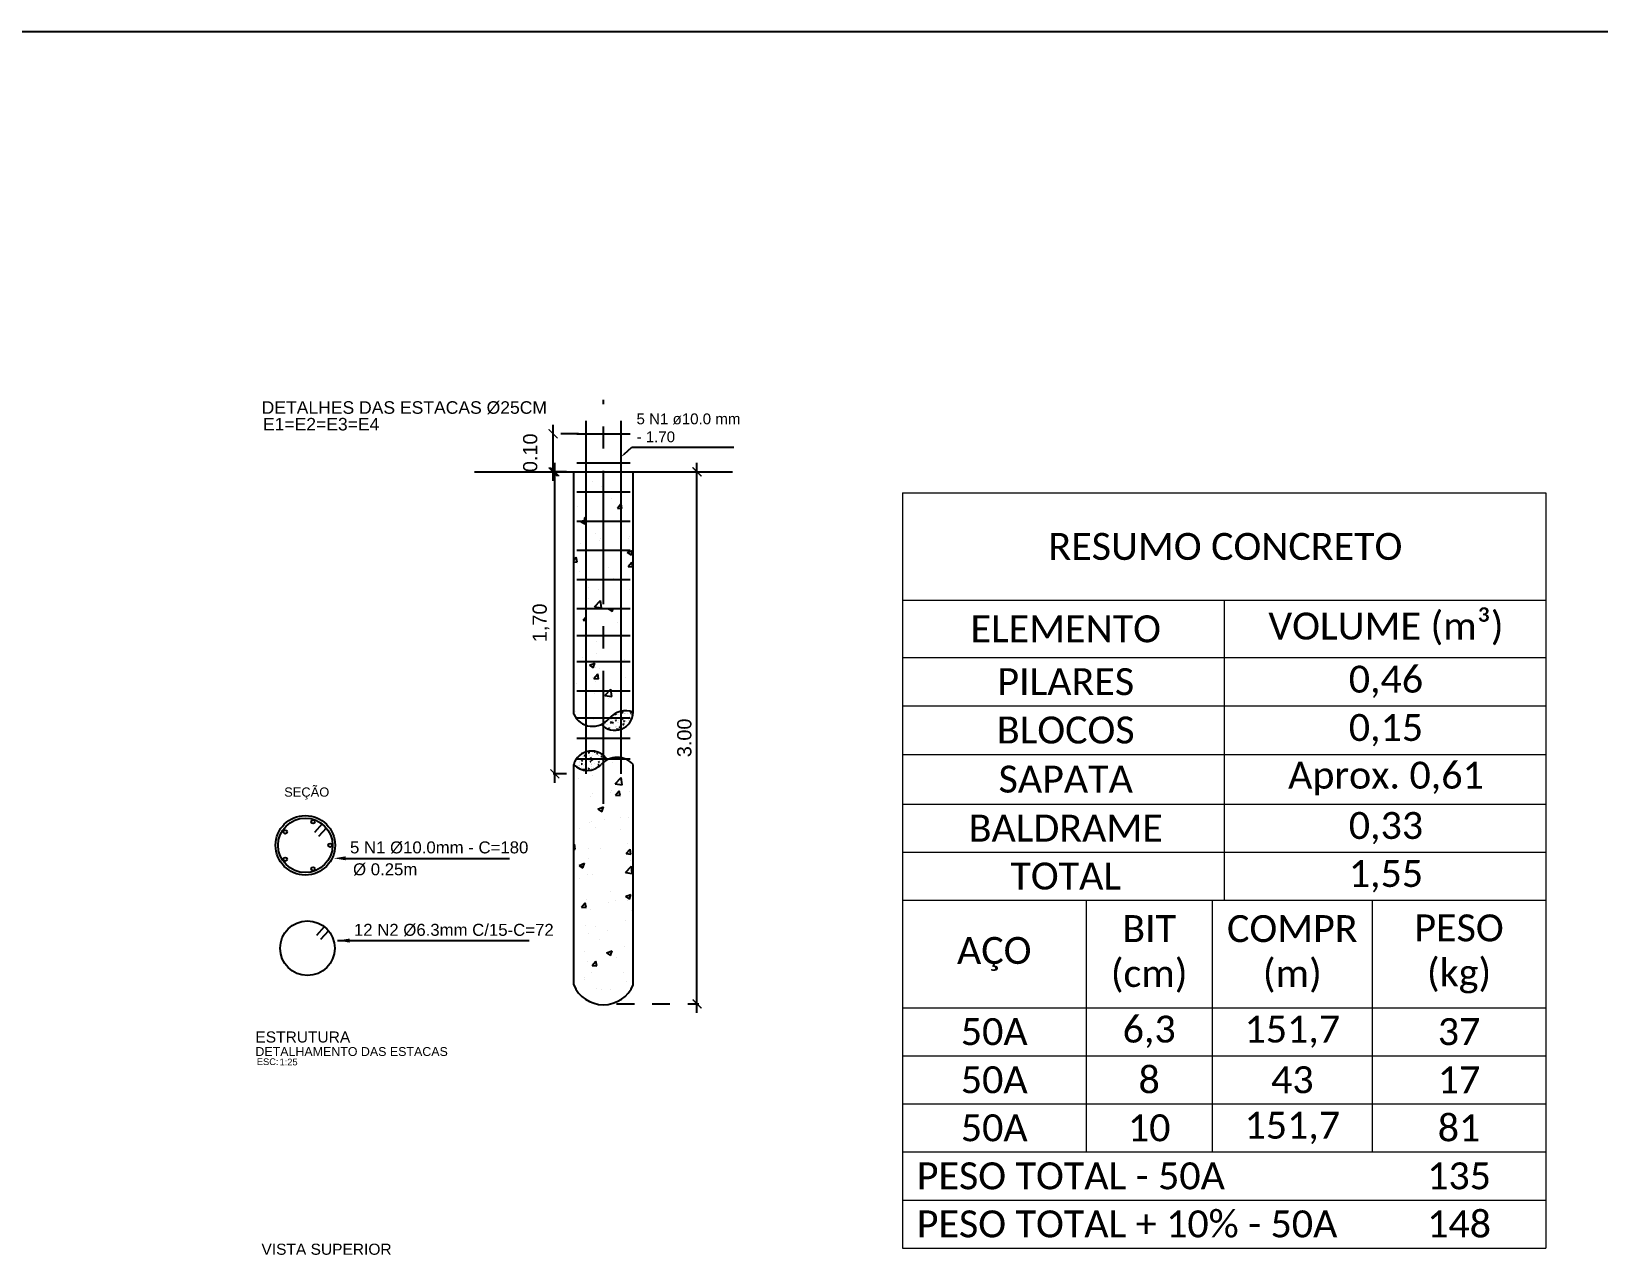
# Model space of a CAD drawing. Header units: inches. Extents: x -413 to -271, y -70 to 27.
# Drawn here: x -334.64 to -325.82, y -8.7 to -1.84 of the extents above; entities that cross this region are included whole.
import ezdxf
from ezdxf import colors
from ezdxf.entities.mleader import LeaderData, LeaderLine
from ezdxf.enums import TextEntityAlignment as Align
from ezdxf.math import Vec2, Vec3

# ---------------------------------------------------------------- set-up
doc = ezdxf.new("R2010")
doc.units = ezdxf.units.IN
doc.header["$MEASUREMENT"] = 0
doc.linetypes.add('CENTER2', pattern=[1.125, 0.75, -0.125, 0.125, -0.125])
doc.linetypes.add('DOT', pattern=[6.35, 0, -6.35])
doc.layers.get('0').update_dxf_attribs({"color": 8})
doc.layers.get('DEFPOINTS').update_dxf_attribs({"lineweight": 0})
for name, color, linetype, lineweight in [('4', 4, 'Continuous', 0), ('AR-COTA', 1, 'Continuous', 0), ('EST- 1', 1, 'Continuous', 9), ('LC-Textos', 3, 'Continuous', 20)]:
    doc.layers.add(name, color=color, linetype=linetype, lineweight=lineweight)
for name, color, linetype in [('ARQ-PIS', 1, 'Continuous'), ('ARQ-TXT-02', 2, 'Continuous'), ('ARQ-TXT-03', 3, 'Continuous'), ('ARQ-TXT-04', 4, 'Continuous'), ('ARQ-TXT-50', 2, 'Continuous'), ('ARQ-TXT-SMB', 4, 'Continuous'), ('COTAS', 10, 'Continuous'), ('DETALHE_ESTACAS', 2, 'Continuous'), ('DIV', 9, 'Continuous'), ('FERRO', 5, 'Continuous')]:
    doc.layers.add(name, color=color, linetype=linetype)
doc.styles.add('Arial', font='ARIALUNI.ttf')
doc.styles.add('Codhab', font='')
doc.styles.get("Standard").update_dxf_attribs({"font": 'arial.ttf'})
doc.styles.add('Swiss LT', font='swissl.ttf')
doc.styles.get('Codhab').set_extended_font_data('Roboto')
doc.dimstyles.new('CODHAB-1-50', dxfattribs={"dimtxt": 0.08, "dimasz": 0.05, "dimexe": 0.01, "dimexo": 0.04, "dimgap": 0.03, "dimtad": 1, "dimzin": 4, "dimtxsty": 'Arial', "dimblk": 'ARCHTICK', "dimcen": 0, "dimdle": 0.05, "dimclrd": 1, "dimclre": 2, "dimclrt": 2, "dimadec": 0, "dimazin": 0, "dimtfac": 1, "dimtmove": 2, "dimatfit": 3, "dimfxl": 0.4, "dimtolj": 1, "dimarcsym": 0})

# ---------------------------------------------------------------- blocks, each defined once
blk = doc.blocks.new('_ArchTick')
at = {"color": 0, "linetype": 'ByBlock', "const_width": 0.15}
blk.add_lwpolyline([(-0.5, -0.5), (0.5, 0.5)], dxfattribs=at)
blk = doc.blocks.new('*D518')
at = {"layer": 'AR-COTA', "color": 2, "linetype": 'DOT', "lineweight": -2, "ltscale": 0.01, "transparency": 16777216}
for p, q in [((-331.5641, -4.1094), (-331.7181, -4.1094)), ((-331.796, -4.3239), (-331.6981, -4.3239))]:
    blk.add_line(p, q, dxfattribs=at)
at = {"layer": 'AR-COTA', "color": 1, "lineweight": -2, "ltscale": 0.01, "transparency": 16777216}
blk.add_line((-331.7081, -4.3739), (-331.7081, -4.0594), dxfattribs=at)
at = {"layer": 'DEFPOINTS', "color": 0, "ltscale": 0.01, "transparency": 16777216}
for p in [(-331.7081, -4.1094), (-331.5241, -4.1094), (-331.836, -4.3239)]:
    blk.add_point(p, dxfattribs=at)
at = {"layer": 'AR-COTA', "color": 1, "lineweight": -2, "ltscale": 0.01, "transparency": 16777216, "xscale": 0.05, "yscale": 0.05, "zscale": 0.05}
for p, rotation in [((-331.7081, -4.1094), 90), ((-331.7081, -4.3239), 270)]:
    blk.add_blockref('_ArchTick', p, dxfattribs=dict(at, rotation=rotation))
at = {"layer": 'AR-COTA', "color": 2, "ltscale": 0.01, "transparency": 16777216, "insert": (-331.8364, -4.2167), "char_height": 0.08, "attachment_point": 5, "rotation": 90, "style": 'Arial'}
blk.add_mtext('\\A1;0.10', dxfattribs=at)
blk = doc.blocks.new('*D519')
at = {"layer": 'AR-COTA', "color": 1, "lineweight": -2, "ltscale": 0.01, "transparency": 16777216}
blk.add_line((-330.8981, -7.3694), (-330.8981, -4.2739), dxfattribs=at)
at = {"layer": 'AR-COTA', "color": 2, "linetype": 'DOT', "lineweight": -2, "ltscale": 0.01, "transparency": 16777216}
for p, q in [((-330.8879, -4.3239), (-330.8881, -4.3239)), ((-331.3504, -7.3194), (-330.8881, -7.3194))]:
    blk.add_line(p, q, dxfattribs=at)
at = {"layer": 'DEFPOINTS', "color": 0, "ltscale": 0.01, "transparency": 16777216}
for p in [(-330.9279, -4.3239), (-330.8981, -4.3239), (-331.3904, -7.3194)]:
    blk.add_point(p, dxfattribs=at)
at = {"layer": 'AR-COTA', "color": 1, "lineweight": -2, "ltscale": 0.01, "transparency": 16777216, "xscale": 0.05, "yscale": 0.05, "zscale": 0.05}
for p, rotation in [((-330.8981, -4.3239), 90), ((-330.8981, -7.3194), 270)]:
    blk.add_blockref('_ArchTick', p, dxfattribs=dict(at, rotation=rotation))
at = {"layer": 'AR-COTA', "color": 2, "ltscale": 0.01, "transparency": 16777216, "insert": (-330.969, -5.8217), "char_height": 0.08, "attachment_point": 5, "rotation": 90, "style": 'Arial'}
blk.add_mtext('\\A1;3.00', dxfattribs=at)
blk = doc.blocks.new('*X501')
at = {"color": 0}
for p, q in [((25.02, 14.669), (25.02, 14.669)), ((25.038, 14.535), (25.038, 14.535)), ((25.566, 14.879), (25.566, 14.879)), ((26.031, 14.797), (26.031, 14.797)), ((24.673, 14.48), (24.673, 14.48)), ((25.541, 14.156), (25.541, 14.156)), ((25.627, 14.331), (25.783, 14.493)), ((25.627, 14.331), (25.805, 14.303)), ((25.638, 14.038), (25.734, 14.153)), ((25.757, 14.028), (25.734, 14.153)), ((25.74, 14.435), (25.74, 14.435)), ((25.805, 14.303), (25.783, 14.493)), ((26.006, 14.131), (26.006, 14.131)), ((24.996, 14.003), (24.996, 14.003)), ((25.04, 14.09), (25.04, 14.09)), ((25.186, 13.682), (25.326, 13.736)), ((25.286, 13.615), (25.326, 13.736)), ((25.517, 14.096), (25.517, 14.096)), ((25.638, 14.038), (25.757, 14.028)), ((24.972, 13.337), (24.972, 13.337)), ((25.015, 13.367), (25.015, 13.367)), ((25.186, 13.682), (25.286, 13.615)), ((25.351, 13.413), (25.351, 13.413)), ((25.772, 13.467), (25.772, 13.467)), ((25.982, 13.465), (25.982, 13.465)), ((24.705, 13.19), (24.705, 13.19)), ((25.114, 13.196), (25.114, 13.196)), ((25.773, 13.145), (25.773, 13.145)), ((24.56, 12.753), (24.577, 12.774)), ((24.56, 12.652), (24.6, 12.649)), ((24.6, 12.649), (24.577, 12.774)), ((24.947, 12.672), (24.947, 12.672)), ((25.246, 12.678), (25.246, 12.678)), ((25.915, 12.534), (26.012, 12.649)), ((25.915, 12.534), (26.035, 12.523)), ((25.958, 12.8), (25.958, 12.8)), ((26.035, 12.523), (26.012, 12.649)), ((24.699, 12.231), (24.84, 12.285)), ((24.699, 12.231), (24.799, 12.164)), ((24.799, 12.164), (24.84, 12.285)), ((24.953, 12.397), (24.953, 12.397)), ((25.892, 12.051), (26.048, 12.214)), ((25.933, 12.134), (25.933, 12.134)), ((26.021, 12.351), (26.021, 12.351)), ((26.07, 12.024), (26.048, 12.214)), ((24.72, 11.889), (24.72, 11.889)), ((24.923, 12.006), (24.923, 12.006)), ((25.032, 12.002), (25.032, 12.002)), ((25.892, 12.051), (26.07, 12.024)), ((25.983, 12.055), (25.983, 12.055)), ((24.563, 11.375), (24.563, 11.375)), ((24.899, 11.34), (24.899, 11.34)), ((25.511, 11.563), (25.511, 11.563)), ((25.631, 11.329), (25.631, 11.329)), ((25.893, 11.426), (26.033, 11.48)), ((25.893, 11.426), (25.993, 11.359)), ((25.909, 11.468), (25.909, 11.468)), ((25.957, 11.332), (25.957, 11.332)), ((25.993, 11.359), (26.033, 11.48)), ((24.758, 11.155), (24.855, 11.27)), ((24.758, 11.155), (24.878, 11.144)), ((24.878, 11.144), (24.855, 11.27)), ((24.985, 11.106), (24.985, 11.106)), ((25.457, 11.267), (25.457, 11.267)), ((26.053, 11.061), (26.053, 11.061)), ((24.874, 10.674), (24.874, 10.674)), ((25.109, 10.663), (25.109, 10.663)), ((25.431, 10.544), (25.431, 10.544)), ((25.885, 10.802), (25.885, 10.802)), ((24.931, 10.478), (24.931, 10.478)), ((25.233, 10.313), (25.233, 10.313)), ((25.86, 10.136), (25.86, 10.136)), ((24.85, 10.008), (24.85, 10.008)), ((24.905, 9.755), (24.905, 9.755)), ((25.036, 9.65), (25.132, 9.765)), ((25.155, 9.64), (25.132, 9.765)), ((25.407, 9.976), (25.547, 10.03)), ((25.407, 9.976), (25.506, 9.909)), ((25.506, 9.909), (25.547, 10.03)), ((25.663, 9.855), (25.663, 9.855)), ((24.826, 9.343), (24.826, 9.343)), ((24.844, 9.291), (24.844, 9.291)), ((25.026, 9.47), (25.026, 9.47)), ((25.036, 9.65), (25.155, 9.64)), ((25.836, 9.471), (25.836, 9.471)), ((25.137, 9.066), (25.137, 9.066)), ((25.265, 9.022), (25.265, 9.022)), ((25.505, 9.031), (25.505, 9.031)), ((25.911, 9.246), (25.911, 9.246)), ((25.812, 8.805), (25.812, 8.805))]:
    blk.add_line(p, q, dxfattribs=at)
blk = doc.blocks.new('*X504')
at = {"color": 0}
for p, q in [((25.055, 22.133), (25.055, 22.133)), ((25.288, 21.993), (25.288, 21.993)), ((25.535, 21.694), (25.535, 21.694)), ((25.685, 21.435), (25.774, 21.541)), ((25.685, 21.435), (25.774, 21.427)), ((25.719, 21.434), (25.719, 21.434)), ((25.76, 21.38), (25.76, 21.38)), ((24.9, 20.686), (24.9, 20.686)), ((25.132, 20.793), (25.132, 20.793)), ((25.234, 20.591), (25.234, 20.591)), ((25.239, 20.661), (25.239, 20.661)), ((25.465, 19.902), (25.465, 19.902)), ((24.932, 19.396), (24.932, 19.396)), ((25.05, 19.6), (25.05, 19.6)), ((25.578, 19.619), (25.578, 19.619)), ((24.939, 19.113), (24.939, 19.113)), ((25.097, 18.889), (25.252, 19.052)), ((25.191, 19.329), (25.191, 19.329)), ((25.275, 18.862), (25.252, 19.052)), ((25.097, 18.889), (25.275, 18.862)), ((25.452, 18.838), (25.484, 18.85)), ((25.452, 18.838), (25.552, 18.771)), ((25.552, 18.771), (25.578, 18.85)), ((25.676, 18.491), (25.676, 18.491)), ((25.142, 17.998), (25.142, 17.998)), ((25.15, 17.702), (25.15, 17.702))]:
    blk.add_line(p, q, dxfattribs=at)
blk = doc.blocks.new('*X503')
at = {"color": 0}
for p, q in [((25.785, 22.103), (25.785, 22.103)), ((25.774, 21.541), (25.781, 21.549)), ((25.774, 21.427), (25.804, 21.424)), ((25.804, 21.424), (25.781, 21.549)), ((25.967, 20.641), (25.967, 20.641)), ((25.991, 20.691), (25.991, 20.691)), ((25.939, 20.288), (26.079, 20.342)), ((25.939, 20.288), (26.038, 20.221)), ((26.038, 20.221), (26.079, 20.342)), ((25.962, 19.93), (26.059, 20.045)), ((25.962, 19.93), (26.082, 19.92)), ((26.082, 19.92), (26.059, 20.045)), ((25.999, 19.351), (25.999, 19.351)), ((25.858, 17.536), (25.858, 17.536)), ((25.882, 17.079), (25.882, 17.079)), ((25.362, 16.61), (25.518, 16.772)), ((25.362, 16.61), (25.54, 16.582)), ((25.54, 16.582), (25.518, 16.772)), ((25.523, 16.628), (25.523, 16.628)), ((25.46, 16.519), (25.46, 16.519))]:
    blk.add_line(p, q, dxfattribs=at)
blk = doc.blocks.new('*X502')
at = {"color": 0}
for p, q in [((24.651, 21.479), (24.651, 21.479)), ((24.745, 21.093), (24.871, 21.142)), ((24.745, 21.093), (24.844, 21.026)), ((24.832, 21.169), (24.871, 21.21)), ((24.832, 21.169), (24.871, 21.162)), ((24.845, 21.026), (24.871, 21.105)), ((24.733, 20.525), (24.733, 20.525)), ((24.56, 20.094), (24.624, 20.171)), ((24.56, 20.053), (24.647, 20.045)), ((24.647, 20.045), (24.624, 20.171)), ((24.707, 19.803), (24.707, 19.803)), ((24.805, 18.551), (24.871, 18.629)), ((24.805, 18.551), (24.871, 18.546)), ((24.79, 17.581), (24.79, 17.581)), ((24.966, 17.388), (25.106, 17.441)), ((24.966, 17.388), (25.065, 17.321)), ((25.065, 17.32), (25.106, 17.441)), ((25.044, 17.068), (25.044, 17.068)), ((25.083, 17.047), (25.179, 17.162)), ((25.083, 17.047), (25.202, 17.036)), ((25.118, 17.332), (25.118, 17.332)), ((25.124, 16.979), (25.124, 16.979)), ((25.202, 17.036), (25.179, 17.162)), ((25.212, 17.312), (25.212, 17.312)), ((24.623, 16.913), (24.623, 16.913)), ((25.093, 16.666), (25.093, 16.666)), ((24.598, 16.19), (24.598, 16.19)), ((25.069, 16), (25.069, 16))]:
    blk.add_line(p, q, dxfattribs=at)
blk = doc.blocks.new('*X505')
at = {"color": 0}
for p, q in [((25.705, 16.16), (25.705, 16.16)), ((25.792, 16.203), (25.815, 16.2)), ((25.809, 16.169), (25.824, 16.187)), ((25.809, 16.169), (25.827, 16.168)), ((25.815, 16.2), (25.815, 16.207)), ((25.827, 16.168), (25.824, 16.187)), ((25.865, 16.153), (25.865, 16.153)), ((25.896, 16.213), (25.896, 16.213)), ((25.896, 16.213), (25.896, 16.213)), ((25.896, 16.155), (25.896, 16.155)), ((25.953, 16.153), (25.953, 16.153)), ((25.991, 16.158), (25.991, 16.158)), ((26.024, 16.15), (26.039, 16.168)), ((26.024, 16.15), (26.042, 16.149)), ((26.025, 16.146), (26.025, 16.146)), ((26.042, 16.149), (26.039, 16.168)), ((26.066, 16.168), (26.066, 16.168)), ((25.342, 15.857), (25.342, 15.857)), ((25.37, 15.876), (25.37, 15.876)), ((25.417, 15.866), (25.417, 15.866)), ((25.427, 15.861), (25.427, 15.861)), ((25.452, 15.763), (25.452, 15.763)), ((25.462, 15.756), (25.477, 15.773)), ((25.462, 15.756), (25.48, 15.754)), ((25.473, 15.781), (25.473, 15.781)), ((25.48, 15.754), (25.477, 15.773)), ((25.486, 16.013), (25.486, 16.013)), ((25.486, 15.96), (25.486, 15.96)), ((25.496, 15.985), (25.496, 15.985)), ((25.508, 15.912), (25.532, 15.936)), ((25.508, 15.912), (25.535, 15.907)), ((25.518, 15.795), (25.518, 15.795)), ((25.522, 15.895), (25.522, 15.895)), ((25.526, 15.995), (25.526, 15.995)), ((25.53, 15.881), (25.53, 15.881)), ((25.535, 15.907), (25.532, 15.936)), ((25.55, 15.973), (25.55, 15.973)), ((25.556, 15.908), (25.577, 15.916)), ((25.556, 15.908), (25.571, 15.898)), ((25.571, 15.898), (25.577, 15.916)), ((25.575, 16.103), (25.575, 16.103)), ((25.587, 15.854), (25.587, 15.854)), ((25.609, 16), (25.609, 16)), ((25.629, 16.126), (25.65, 16.134)), ((25.629, 16.126), (25.644, 16.116)), ((25.636, 15.962), (25.65, 15.98)), ((25.636, 15.962), (25.654, 15.961)), ((25.641, 15.788), (25.641, 15.788)), ((25.644, 16.116), (25.65, 16.134)), ((25.647, 16.007), (25.647, 16.007)), ((25.648, 15.811), (25.648, 15.811)), ((25.654, 15.961), (25.65, 15.98)), ((25.661, 15.99), (25.661, 15.99)), ((25.674, 15.818), (25.674, 15.818)), ((25.677, 15.737), (25.692, 15.754)), ((25.678, 15.918), (25.678, 15.918)), ((25.681, 16.017), (25.681, 16.017)), ((25.685, 16.117), (25.685, 16.117)), ((25.688, 16.118), (25.688, 16.118)), ((25.695, 15.735), (25.692, 15.754)), ((25.71, 15.966), (25.71, 15.966)), ((25.716, 15.798), (25.716, 15.798)), ((25.72, 15.906), (25.72, 15.906)), ((25.72, 15.745), (25.72, 15.745)), ((25.721, 16.125), (25.721, 16.125)), ((25.735, 15.788), (25.756, 15.796)), ((25.735, 15.788), (25.75, 15.777)), ((25.747, 15.847), (25.747, 15.847)), ((25.75, 15.777), (25.756, 15.796)), ((25.795, 15.916), (25.795, 15.916)), ((25.799, 16.025), (25.799, 16.025)), ((25.807, 16), (25.807, 16)), ((25.808, 16.005), (25.829, 16.013)), ((25.808, 16.005), (25.823, 15.995)), ((25.823, 15.995), (25.829, 16.013)), ((25.823, 15.841), (25.823, 15.841)), ((25.828, 15.839), (25.828, 15.839)), ((25.829, 15.862), (25.852, 15.886)), ((25.829, 15.862), (25.855, 15.858)), ((25.83, 15.813), (25.83, 15.813)), ((25.832, 15.939), (25.832, 15.939)), ((25.835, 16.039), (25.835, 16.039)), ((25.835, 16.02), (25.835, 16.02)), ((25.839, 16.138), (25.839, 16.138)), ((25.851, 15.944), (25.865, 15.961)), ((25.851, 15.944), (25.869, 15.942)), ((25.855, 15.858), (25.852, 15.886)), ((25.869, 15.942), (25.865, 15.961)), ((25.87, 15.959), (25.87, 15.959)), ((25.874, 16.035), (25.874, 16.035)), ((25.878, 16.143), (25.878, 16.143)), ((25.907, 15.841), (25.907, 15.841)), ((25.909, 15.931), (25.909, 15.931)), ((25.967, 15.993), (25.967, 15.993)), ((25.983, 15.958), (25.983, 15.958)), ((25.987, 16.058), (25.987, 16.058)), ((25.988, 16.05), (25.988, 16.05)), ((26.01, 16.05), (26.01, 16.05)), ((26.03, 15.953), (26.03, 15.953)), ((26.06, 16.102), (26.081, 16.11)), ((26.06, 16.102), (26.075, 16.092)), ((26.075, 16.092), (26.081, 16.11)), ((25.671, 15.718), (25.671, 15.718)), ((25.677, 15.737), (25.695, 15.735)), ((24.677, 15.033), (24.694, 15.031)), ((24.694, 15.031), (24.692, 15.048)), ((24.726, 14.993), (24.726, 14.993)), ((24.752, 14.957), (24.752, 14.957)), ((24.768, 14.928), (24.782, 14.946)), ((24.786, 14.927), (24.782, 14.946)), ((24.784, 15.08), (24.784, 15.08)), ((24.789, 15.028), (24.789, 15.028)), ((24.812, 15.109), (24.812, 15.109)), ((24.833, 15.062), (24.854, 15.07)), ((24.833, 15.062), (24.848, 15.052)), ((24.848, 15.052), (24.854, 15.07)), ((24.864, 15.038), (24.864, 15.038)), ((24.868, 15.147), (24.868, 15.147)), ((24.875, 15.069), (24.875, 15.069)), ((24.88, 15.014), (24.88, 15.014)), ((24.884, 15.114), (24.884, 15.114)), ((24.899, 14.935), (24.899, 14.935)), ((24.912, 14.95), (24.912, 14.95)), ((24.942, 15.135), (24.956, 15.152)), ((24.942, 15.135), (24.959, 15.134)), ((24.943, 15.157), (24.943, 15.157)), ((24.959, 15.134), (24.956, 15.152)), ((24.959, 15.11), (24.959, 15.11)), ((24.972, 15.103), (24.972, 15.103)), ((24.978, 15.053), (24.978, 15.053)), ((24.987, 14.985), (25.011, 15.01)), ((24.987, 14.985), (25.014, 14.981)), ((25.014, 14.981), (25.011, 15.01)), ((25.012, 14.941), (25.033, 14.949)), ((25.012, 14.941), (25.027, 14.931)), ((25.027, 14.931), (25.033, 14.949)), ((25.028, 14.933), (25.028, 14.933)), ((25.031, 15.033), (25.031, 15.033)), ((25.035, 15.133), (25.035, 15.133)), ((25.035, 15.062), (25.035, 15.062)), ((25.057, 15.171), (25.057, 15.171)), ((25.072, 14.943), (25.072, 14.943)), ((25.085, 15.159), (25.106, 15.167)), ((25.085, 15.159), (25.1, 15.149)), ((25.089, 14.96), (25.089, 14.96)), ((25.1, 15.149), (25.106, 15.167)), ((25.122, 14.961), (25.122, 14.961)), ((25.132, 15.096), (25.132, 15.096)), ((25.134, 15.14), (25.134, 15.14)), ((25.157, 15.116), (25.171, 15.134)), ((25.157, 15.116), (25.175, 15.115)), ((25.164, 14.97), (25.164, 14.97)), ((25.167, 15.078), (25.167, 15.078)), ((25.175, 15.115), (25.171, 15.134)), ((25.184, 14.956), (25.184, 14.956)), ((25.187, 15.056), (25.187, 15.056)), ((25.195, 15.056), (25.195, 15.056)), ((25.233, 14.937), (25.233, 14.937)), ((25.243, 15.088), (25.243, 15.088)), ((25.264, 15.038), (25.285, 15.046)), ((25.264, 15.038), (25.279, 15.028)), ((25.277, 14.985), (25.277, 14.985)), ((25.279, 15.028), (25.285, 15.046)), ((25.296, 14.991), (25.296, 14.991)), ((25.307, 14.936), (25.326, 14.955)), ((25.307, 14.936), (25.326, 14.933)), ((24.597, 14.871), (24.597, 14.871)), ((24.631, 14.792), (24.631, 14.792)), ((24.669, 14.805), (24.669, 14.805)), ((24.694, 14.804), (24.694, 14.804)), ((24.707, 14.802), (24.707, 14.802)), ((24.71, 14.91), (24.71, 14.91)), ((24.719, 14.793), (24.719, 14.793)), ((24.722, 14.893), (24.722, 14.893)), ((24.728, 14.715), (24.73, 14.717)), ((24.731, 14.714), (24.73, 14.717)), ((24.757, 14.763), (24.757, 14.763)), ((24.76, 14.845), (24.781, 14.853)), ((24.76, 14.845), (24.775, 14.835)), ((24.768, 14.928), (24.786, 14.927)), ((24.772, 14.901), (24.772, 14.901)), ((24.775, 14.835), (24.781, 14.853)), ((24.783, 14.7), (24.783, 14.7)), ((24.785, 14.92), (24.785, 14.92)), ((24.81, 14.703), (24.824, 14.72)), ((24.81, 14.703), (24.828, 14.701)), ((24.82, 14.817), (24.82, 14.817)), ((24.828, 14.701), (24.824, 14.72)), ((24.843, 14.835), (24.843, 14.835)), ((24.854, 14.797), (24.854, 14.797)), ((24.869, 14.715), (24.869, 14.715)), ((24.873, 14.814), (24.873, 14.814)), ((24.876, 14.914), (24.876, 14.914)), ((24.917, 14.757), (24.917, 14.757)), ((24.931, 14.723), (24.931, 14.723)), ((24.939, 14.724), (24.96, 14.732)), ((24.939, 14.724), (24.954, 14.714)), ((24.947, 14.931), (24.947, 14.931)), ((24.954, 14.714), (24.96, 14.732)), ((24.958, 14.73), (24.958, 14.73)), ((24.983, 14.909), (24.998, 14.927)), ((24.983, 14.909), (25.001, 14.908)), ((25.001, 14.908), (24.998, 14.927)), ((25.006, 14.733), (25.006, 14.733)), ((25.01, 14.841), (25.01, 14.841)), ((25.014, 14.79), (25.014, 14.79)), ((25.018, 14.865), (25.018, 14.865)), ((25.02, 14.734), (25.02, 14.734)), ((25.024, 14.834), (25.024, 14.834)), ((25.032, 14.692), (25.039, 14.701)), ((25.04, 14.694), (25.039, 14.701)), ((25.077, 14.75), (25.077, 14.75)), ((25.085, 14.851), (25.085, 14.851)), ((25.119, 14.748), (25.119, 14.748)), ((25.133, 14.76), (25.133, 14.76)), ((25.174, 14.783), (25.174, 14.783)), ((25.176, 14.756), (25.176, 14.756)), ((25.18, 14.856), (25.18, 14.856)), ((25.191, 14.821), (25.212, 14.829)), ((25.191, 14.821), (25.206, 14.811)), ((25.193, 14.896), (25.193, 14.896)), ((25.198, 14.891), (25.213, 14.908)), ((25.198, 14.891), (25.216, 14.889)), ((25.198, 14.866), (25.198, 14.866)), ((25.206, 14.81), (25.212, 14.829)), ((25.216, 14.889), (25.213, 14.908))]:
    blk.add_line(p, q, dxfattribs=at)
blk = doc.blocks.new('*D520')
at = {"layer": 'AR-COTA', "color": 1, "lineweight": -2, "ltscale": 0.01, "transparency": 16777216}
blk.add_line((-331.6981, -6.0739), (-331.6981, -4.2739), dxfattribs=at)
at = {"layer": 'AR-COTA', "color": 2, "linetype": 'DOT', "lineweight": -2, "ltscale": 0.01, "transparency": 16777216}
for p, q in [((-331.6321, -4.3239), (-331.7081, -4.3239)), ((-331.6321, -6.0239), (-331.7081, -6.0239))]:
    blk.add_line(p, q, dxfattribs=at)
at = {"layer": 'DEFPOINTS', "color": 0, "ltscale": 0.01, "transparency": 16777216}
for p in [(-331.6981, -4.3239), (-331.5921, -4.3239), (-331.5921, -6.0239)]:
    blk.add_point(p, dxfattribs=at)
at = {"layer": 'AR-COTA', "color": 1, "lineweight": -2, "ltscale": 0.01, "transparency": 16777216, "xscale": 0.05, "yscale": 0.05, "zscale": 0.05}
for p, rotation in [((-331.6981, -4.3239), 90), ((-331.6981, -6.0239), 270)]:
    blk.add_blockref('_ArchTick', p, dxfattribs=dict(at, rotation=rotation))
at = {"layer": 'AR-COTA', "color": 2, "ltscale": 0.01, "transparency": 16777216, "insert": (-331.7762, -5.1739), "char_height": 0.08, "attachment_point": 5, "rotation": 90, "style": 'Arial'}
blk.add_mtext('\\A1;1,70', dxfattribs=at)
blk = doc.blocks.new('*U627')
at = {"layer": 'ARQ-TXT-02', "insert": (0.2309, 0.1714), "char_height": 0.0375, "attachment_point": 1, "style": 'Arial'}
blk.add_mtext_dynamic_manual_height_columns('ESC:', width=0.001147, gutter_width=0.2083, heights=[0], dxfattribs=at)
at = {"layer": 'ARQ-TXT-02', "style": 'Arial'}
blk.add_attdef('ESCALA', (0.3585, 0.1323), '', height=0.0375, dxfattribs=at)
at = {"layer": 'ARQ-TXT-03', "style": 'Arial'}
blk.add_attdef('DESENHO', (0.2231, 0.185), '', height=0.05, dxfattribs=at)
at = {"layer": 'ARQ-TXT-04', "style": 'Arial'}
blk.add_attdef('MATÉRIA', text='', height=0.0625, dxfattribs=at).set_placement((0.2231, 0.2419), align=Align.BOTTOM_LEFT)

msp = doc.modelspace()

# ---------------------------------------------------------------- linework, layer by layer
at = {"layer": 'ARQ-PIS', "color": 4, "linetype": 'ByBlock'}
msp.add_lwpolyline([(-355.6258, -1.8439), (-317.0032, -1.8439), (-317.0032, -21.9212), (-355.6258, -21.9212)], close=True, dxfattribs=at)
at = {"layer": 'COTAS', "color": 1, "linetype": 'ByBlock'}
for p, q in [((-332.8839, -6.5004), (-331.9542, -6.5004)), ((-332.9205, -6.9627), (-331.8425, -6.9627))]:
    msp.add_line(p, q, dxfattribs=at)
for points in [[(-332.8755, -6.4884), (-332.8755, -6.5107), (-332.9426, -6.4995)], [(-332.8535, -6.9515), (-332.8535, -6.9739), (-332.9205, -6.9627)]]:
    msp.add_solid(points, dxfattribs=at)
at = {"layer": 'DETALHE_ESTACAS', "linetype": 'Continuous'}
for p, q in [((-332.1506, -4.3239), (-331.5921, -4.3239)), ((-331.5921, -5.6889), (-331.5921, -4.3239)), ((-331.2569, -5.6777), (-331.2569, -4.3239)), ((-331.2569, -4.3239), (-330.6984, -4.3239)), ((-331.5921, -7.2122), (-331.5921, -5.9711)), ((-331.2569, -7.2122), (-331.2569, -5.9711))]:
    msp.add_line(p, q, dxfattribs=at)
at = {"layer": 'DETALHE_ESTACAS', "color": 7}
msp.add_circle((-333.1022, -6.4263), 0.1676, dxfattribs=at)
at = {"layer": 'DETALHE_ESTACAS', "linetype": 'Continuous'}
for centre, radius, start, end in [((-331.4848, -5.6377), 0.1188, 205.5507, 320.72575), ((-331.3605, -5.6756), 0.1036, 222.95899, 358.82093), ((-331.3008, -5.7881), 0.1188, 68.31912, 140.72575), ((-331.4922, -5.9996), 0.1039, 31.27081, 164.05783), ((-331.347, -6.0552), 0.1232, 43.07203, 136.92797), ((-331.4245, -7.1424), 0.1815, 202.61986, 337.38014)]:
    msp.add_arc(centre, radius, start, end, dxfattribs=at)
at = {"layer": 'DETALHE_ESTACAS'}
msp.add_arc((-331.5145, -5.8986), 0.1061, 223.07203, 316.92797, dxfattribs=at)
at = {"layer": 'DIV', "linetype": 'CENTER2'}
msp.add_line((-331.4245, -6.1932), (-331.4245, -3.9183), dxfattribs=at)
at = {"layer": 'DIV'}
msp.add_line((-331.5921, -4.3239), (-331.2569, -4.3239), dxfattribs=at)
at = {"layer": 'EST- 1'}
for p, q in [((-329.7418, -4.442), (-326.1213, -4.442)), ((-329.7418, -4.442), (-329.7418, -6.7356)), ((-326.1213, -4.442), (-326.1213, -6.7356)), ((-329.7418, -5.0472), (-326.1213, -5.0472)), ((-327.9316, -5.0472), (-327.9316, -6.7356)), ((-329.7418, -5.3698), (-326.1213, -5.3698)), ((-329.7418, -5.6421), (-326.1213, -5.6421)), ((-329.7418, -5.9143), (-326.1213, -5.9143)), ((-329.7418, -6.1948), (-326.1213, -6.1948)), ((-329.7418, -6.4648), (-326.1213, -6.4648)), ((-329.7418, -6.7356), (-326.1213, -6.7356)), ((-329.7418, -6.7356), (-326.7459, -6.7356)), ((-329.7418, -6.7356), (-326.1213, -6.7356)), ((-329.7418, -6.7356), (-329.7418, -7.6114)), ((-328.7088, -6.7356), (-328.7088, -8.1528)), ((-327.9979, -6.7356), (-327.9979, -8.1528)), ((-327.0975, -6.7356), (-327.0975, -8.1528)), ((-326.1213, -6.7356), (-326.1213, -8.6942)), ((-329.7418, -7.3407), (-326.1213, -7.3407)), ((-329.7418, -7.3407), (-326.1213, -7.3407)), ((-329.7418, -7.3407), (-326.1213, -7.3407)), ((-329.7418, -7.6114), (-329.7418, -7.8821)), ((-329.7418, -7.6114), (-326.1213, -7.6114)), ((-329.7418, -7.8821), (-329.7418, -8.1528)), ((-329.7418, -7.8821), (-326.1213, -7.8821)), ((-329.7418, -8.1528), (-329.7418, -8.4235)), ((-329.7418, -8.1528), (-329.7418, -8.4235)), ((-329.7418, -8.1528), (-326.1213, -8.1528)), ((-329.7418, -8.4235), (-329.7418, -8.6942)), ((-329.7418, -8.4235), (-329.7418, -8.6942)), ((-329.7418, -8.4235), (-326.1213, -8.4235)), ((-329.7418, -8.4235), (-326.1213, -8.4235)), ((-329.7418, -8.6942), (-326.1213, -8.6942))]:
    msp.add_line(p, q, dxfattribs=at)
at = {"layer": 'FERRO'}
for p, q in [((-331.5241, -4.037), (-331.5241, -6.0239)), ((-331.3267, -4.037), (-331.3267, -6.0239)), ((-331.575, -4.1094), (-331.2745, -4.1094)), ((-331.575, -4.2733), (-331.2745, -4.2733)), ((-331.575, -4.4373), (-331.2745, -4.4373)), ((-331.575, -4.6012), (-331.2745, -4.6012)), ((-331.575, -4.7651), (-331.2745, -4.7651)), ((-331.575, -4.929), (-331.2745, -4.929)), ((-331.575, -5.0929), (-331.2745, -5.0929)), ((-331.575, -5.2458), (-331.2745, -5.2458)), ((-331.575, -5.3924), (-331.2745, -5.3924)), ((-331.575, -5.5563), (-331.2745, -5.5563)), ((-331.575, -5.7093), (-331.2745, -5.7093)), ((-331.575, -5.8241), (-331.2745, -5.8241)), ((-331.575, -5.939), (-331.2745, -5.939)), ((-333.0074, -6.3055), (-333.0516, -6.3542)), ((-332.9838, -6.3278), (-333.028, -6.3765)), ((-332.9956, -6.885), (-333.0398, -6.9337)), ((-332.972, -6.9073), (-333.0163, -6.956))]:
    msp.add_line(p, q, dxfattribs=at)
for centre, radius in [((-333.1022, -6.4263), 0.1536), ((-333.215, -6.351), 0.0104), ((-333.0591, -6.2937), 0.0104), ((-332.9628, -6.4263), 0.0104), ((-333.215, -6.5047), 0.0104), ((-333.0591, -6.5589), 0.0104), ((-333.0905, -7.0058), 0.1536)]:
    msp.add_circle(centre, radius, dxfattribs=at)

# ---------------------------------------------------------------- block references
at = {"layer": 'ARQ-TXT-SMB'}
msp.add_blockref('*U627', (-333.6062, -7.7974), dxfattribs=at).add_auto_attribs({'ESCALA': '1:25', 'DESENHO': 'DETALHAMENTO DAS ESTACAS', 'MATÉRIA': 'ESTRUTURA'})
at = {"layer": 'DIV', "xscale": 0.2185449293932434, "yscale": 0.2185449293932434, "zscale": 0.2185449293932434}
for name in ['*X504', '*X503', '*X502', '*X505', '*X501']:
    msp.add_blockref(name, (-336.9595, -9.2125), dxfattribs=at)

# ---------------------------------------------------------------- texts
at = {"layer": '4', "linetype": 'Continuous'}
msp.add_text('VISTA SUPERIOR', height=0.0625, dxfattribs=at).set_placement((-333.3492, -8.7316))
at = {"layer": 'ARQ-TXT-50', "style": 'Swiss LT'}
for s, p in [('5 N1 %%C10.0mm - C=180', (-332.8508, -6.4718)), ('%%C 0.25m', (-332.8337, -6.5952)), ('12 N2 %%C6.3mm C/15-C=72', (-332.8287, -6.936))]:
    msp.add_text(s, height=0.0675, dxfattribs=at).set_placement(p)
at = {"layer": 'ARQ-TXT-50', "insert": (-331.2384, -3.9952), "char_height": 0.06075, "width": 0.621357, "attachment_point": 1, "style": 'Swiss LT'}
msp.add_mtext('\\pxt19;5 N1 ø10.0 mm - 1.70', dxfattribs=at)
at = {"layer": 'EST- 1', "char_height": 0.151609, "style": 'Codhab'}
for s, insert, width, attachment_point in [('{\\fCalibri|b0|i0|c0;RESUMO CONCRETO', (-327.9244, -4.7446), 2.834726, 5), ('{\\fCalibri|b0|i0|c0;VOLUME (m³)', (-327.0208, -5.2085), 1.459966, 5), ('{\\fCalibri|b0|i0|c0;ELEMENTO', (-328.8229, -5.2085), 1.2136, 5), ('{\\fCalibri|b0|i0|c0;PILARES', (-328.8229, -5.506), 1.2136, 5), ('{\\fCalibri|b0|i0|c0|p34;0,46}', (-327.0208, -5.506), 0.785798, 5), ('{\\fCalibri|b0|i0|c0;BLOCOS', (-328.8229, -5.7782), 1.2136, 5), ('{\\fCalibri|b0|i0|c0|p34;0,15}', (-327.0208, -5.7782), 0.785798, 5), ('{\\fCalibri|b0|i0|c0|p34;SAPATA}', (-328.8229, -6.0546), 1.2136, 5), ('{\\fCalibri|b0|i0|c0|p34;Aprox. 0,61}', (-327.0208, -6.0505), 1.412811, 5), ('{\\fCalibri|b0|i0|c0|p34;BALDRAME}', (-328.8229, -6.3298), 1.2136, 5), ('{\\fCalibri|b0|i0|c0|p34;0,33}', (-327.0208, -6.3298), 0.785798, 5), ('{\\fCalibri|b0|i0|c0|p34;TOTAL}', (-328.8229, -6.6002), 1.2136, 5), ('{\\fCalibri|b0|i0|c0|p34;1,55}', (-327.0208, -6.6002), 0.785798, 5), ('{\\fCalibri|b0|i0|c0;BIT (cm)', (-328.3533, -7.0381), 0.549704, 5), ('{\\fCalibri|b0|i0|c0;COMPR (m)', (-327.5477, -7.0381), 0.739216, 5), ('{\\fCalibri|b0|i0|c0;PESO (kg)', (-326.6094, -7.0381), 0.81502, 5), ('{\\fCalibri|b0|i0|c0;AÇO', (-329.2253, -7.0381), 0.871874, 5), ('{\\fCalibri|b0|i0|c0;50A', (-329.2253, -7.4761), 0.871874, 5), ('{\\fCalibri|b0|i0|c0|p34;6,3}', (-328.3533, -7.4761), 0.549704, 5), ('{\\fCalibri|b0|i0|c0|p34;151,7}', (-327.5477, -7.4761), 0.739216, 5), ('{\\fCalibri|b0|i0|c0|p34;37}', (-326.6094, -7.4761), 0.81502, 5), ('{\\fCalibri|b0|i0|c0;50A', (-329.2253, -7.7468), 0.871874, 5), ('{\\fCalibri|b0|i0|c0;8', (-328.3533, -7.7468), 0.549704, 5), ('{\\fCalibri|b0|i0|c0|p34;43}', (-327.5477, -7.7468), 0.739216, 5), ('{\\fCalibri|b0|i0|c0|p34;17}', (-326.6094, -7.7468), 0.81502, 5), ('{\\fCalibri|b0|i0|c0|p34;151,7}', (-327.5477, -8.0175), 0.739216, 5), ('{\\fCalibri|b0|i0|c0|p34;81}', (-326.6094, -8.0175), 0.81502, 5), ('{\\fCalibri|b0|i0|c0;50A', (-329.2253, -8.0175), 0.871874, 5), ('{\\fCalibri|b0|i0|c0;10', (-328.3533, -8.0175), 0.549704, 5), ('{\\fCalibri|b0|i0|c0;PESO TOTAL - 50A', (-329.6612, -8.2881), 2.483113, 4), ('{\\fCalibri|b0|i0|c0|p34;135}', (-326.6094, -8.2881), 0.81502, 5), ('{\\fCalibri|b0|i0|c0;PESO TOTAL + 10% - 50A', (-329.6612, -8.5588), 2.483113, 4), ('{\\fCalibri|b0|i0|c0|p34;148}', (-326.6094, -8.5588), 0.81502, 5)]:
    msp.add_mtext(s, dxfattribs=dict(at, insert=insert, width=width, attachment_point=attachment_point))
at = {"layer": 'LC-Textos', "linetype": 'Continuous', "style": 'Arial'}
for s, height, p in [('DETALHES DAS ESTACAS Ø25CM', 0.0706, (-333.348, -3.997)), ('E1=E2=E3=E4', 0.0706, (-333.341, -4.0907)), ('SEÇÃO', 0.05192, (-333.2214, -6.1527))]:
    msp.add_text(s, height=height, dxfattribs=at).set_placement(p)

# ---------------------------------------------------------------- dimensions: what is measured, and where the dimension line sits
at = {"layer": 'AR-COTA', "ltscale": 0.01}
dim = msp.add_linear_dim(base=(-331.7081, -4.1094), p1=(-331.836, -4.3239), p2=(-331.5241, -4.1094), angle=90, text='0.10', dimstyle='CODHAB-1-50', dxfattribs=at)
dim.commit()
dim.dimension.update_dxf_attribs({"geometry": '*D518', "text_midpoint": (-331.8364, -4.2167), "dimtype": 160})
dim = msp.add_linear_dim(base=(-331.6981, -4.3239), p1=(-331.5921, -6.0239), p2=(-331.5921, -4.3239), angle=90, dimstyle='CODHAB-1-50', dxfattribs=at)
dim.commit()
dim.dimension.update_dxf_attribs({"geometry": '*D520', "text_midpoint": (-331.7762, -5.1739)})
dim = msp.add_linear_dim(base=(-330.8981, -4.3239), p1=(-331.3904, -7.3194), p2=(-330.9279, -4.3239), angle=90, text='3.00', dimstyle='CODHAB-1-50', dxfattribs=at)
dim.commit()
dim.dimension.update_dxf_attribs({"geometry": '*D519', "text_midpoint": (-330.969, -5.8217)})

# ---------------------------------------------------------------- leaders
at = {"layer": 'EST- 1'}
ml = msp.add_multileader_mtext('Standard', dxfattribs=at)
ml.set_content('', color=256, style='Codhab')
ml.set_leader_properties()
ml.build(insert=Vec2(0, 0))
ml.multileader.update_dxf_attribs({"text_right_attachment_type": 6, "dogleg_length": 0.36, "arrow_head_size": 0.0252})
ctx = ml.context
ctx.base_point, ctx.char_height, ctx.arrow_head_size, ctx.landing_gap_size, ctx.plane_origin = Vec3(-330.6906, -4.1841), 0.0252, 0.0252, 0.0126, Vec3(-331.3267, -4.2418)
ctx.right_attachment = 6
notes = []
notes.append((ctx, [(0, (1, 1, 0), (-331.2655, -4.1841), (1, 0), 0.5749, [(0, [(-331.3267, -4.2418)], 0, [])])]))
ctx.mtext.insert, ctx.mtext.flow_direction = Vec3(-330.678, -4.1715), 5
for ctx, leaders in notes:
    for number, flags, end, landing, length, lines in leaders:
        leader = LeaderData()
        leader.index, (leader.has_last_leader_line, leader.has_dogleg_vector, leader.attachment_direction) = number, flags
        leader.last_leader_point, leader.dogleg_vector, leader.dogleg_length = Vec3(end), Vec3(landing), length
        for number, points, colour, breaks in lines:
            line = LeaderLine()
            line.index, line.vertices, line.color, line.breaks = number, Vec3.list(points), colors.encode_raw_color(colour), breaks
            leader.lines.append(line)
        ctx.leaders.append(leader)

doc.saveas('drawing.dxf')
